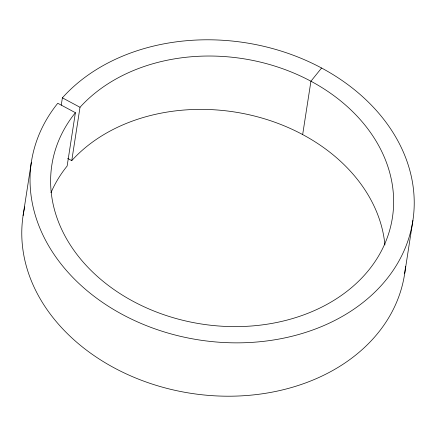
<?xml version="1.0" encoding="UTF-8"?>
<svg xmlns="http://www.w3.org/2000/svg" width="436" height="436" viewBox="0 0 436 436"><rect width="100%" height="100%" fill="white"/><g stroke="black" fill="none" stroke-linecap="round" stroke-linejoin="round"><path stroke-width="0.65" d="M23.097 215.558L31.354 162.208M61.247 105.174L62.386 97.838A192.985 150.398 8.8 0 1 393.114 132.702A192.985 150.398 8.8 0 1 215.319 341.917A192.985 150.398 8.8 0 1 57.781 103.256L75.39 112.69A172.307 134.288 8.8 0 0 215.738 325.757A172.307 134.288 8.8 0 0 375.074 139.433A172.307 134.288 8.8 0 0 80.011 107.283L62.386 97.838M75.39 112.69L67.133 166.04A172.307 134.288 8.8 0 0 50.963 192.717M67.64 158.426L71.755 160.633L80.011 107.283M302.666 134.571L310.928 81.227L321.583 68.011M404.646 273.792L412.903 220.442M71.755 160.633A172.307 134.288 8.8 0 1 257.976 116.946A172.307 134.288 8.8 0 1 384.917 244.945M405.535 266.271A192.985 150.398 8.8 0 1 190.576 393.261A192.985 150.398 8.8 0 1 24.748 206.866"/></g></svg>
